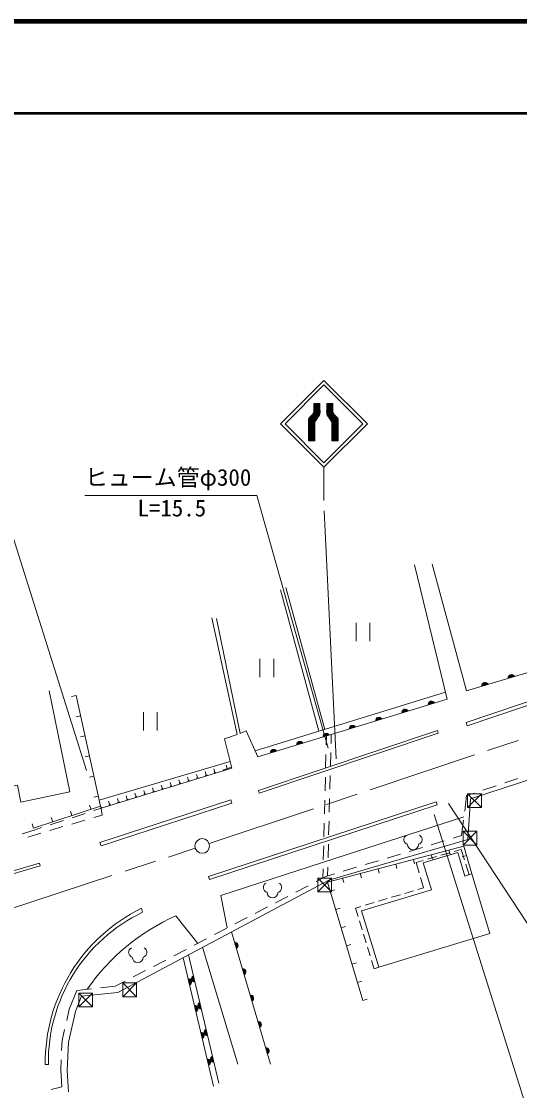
# Model space of a CAD drawing. Units: millimetres, scale not verified. Extents: x 40000 to 680000, y 20000 to 380000.
# Drawn here: x 447555 to 501858, y 263331 to 380000 of the extents above; entities that cross this region are included whole.
import ezdxf
from ezdxf.enums import TextEntityAlignment as Align

# ---------------------------------------------------------------- set-up
doc = ezdxf.new("R2010")
doc.units = ezdxf.units.MM
doc.header["$LTSCALE"] = 1000
doc.linetypes.add('CHAIN', pattern=[18.5, 12, -1.5, 3.5, -1.5])
for name, color, linetype, lineweight in [('M-BGD', 7, 'Continuous', 13), ('M-BMK', 2, 'CHAIN', 13), ('M-BMK-ROW', 30, 'Continuous', 13), ('M-BMK-SRVR', 3, 'Continuous', 13), ('M-STR-HTXT', 7, 'Continuous', 13), ('M-STR-STRC', 7, 'Continuous', 13), ('M-TTL', 2, 'Continuous', 140), ('M-TTL-LINE', 7, 'Continuous', 50)]:
    doc.layers.add(name, color=color, linetype=linetype, lineweight=lineweight)
doc.styles.add('ＭＳ ゴシック', font='')
doc.styles.get('ＭＳ ゴシック').set_extended_font_data('MS Gothic')

msp = doc.modelspace()

# ---------------------------------------------------------------- linework, layer by layer
at = {"layer": 'M-BGD'}
for p, q in [((493950, 306050), (490420, 320687)), ((492326, 320781), (496070, 306967)), ((479983, 302552), (475808, 317978)), ((476391, 318217), (480614, 302746)), ((484033, 314379), (484033, 312379)), ((485533, 314379), (485533, 312379)), ((473558, 310431), (473558, 308431)), ((475058, 310431), (475058, 308431)), ((453517, 306426), (453029, 306318)), ((493768, 306804), (473026, 300406)), ((493950, 306050), (473316, 299740)), ((460871, 304640), (460871, 302640)), ((462371, 304640), (462371, 302640)), ((454004, 304232), (453516, 304124)), ((481329, 302191), (481304, 301219)), ((454491, 302038), (454002, 301929)), ((480781, 301024), (480807, 302031)), ((454977, 299844), (454489, 299735)), ((480718, 298525), (480756, 300024)), ((481278, 300220), (481239, 298720)), ((456045, 295030), (470305, 299254)), ((469990, 298459), (469872, 298841)), ((455464, 297650), (454976, 297541)), ((456262, 294150), (470486, 298532)), ((465785, 297164), (465667, 297546)), ((466741, 297458), (466623, 297840)), ((467696, 297752), (467579, 298135)), ((467792, 297782), (467601, 297723)), ((468652, 298047), (468534, 298429)), ((468748, 298076), (468556, 298017)), ((470468, 298606), (469512, 298312)), ((480654, 296025), (480692, 297525)), ((481214, 297721), (481175, 296221)), ((461962, 295986), (461845, 296368)), ((462918, 296280), (462800, 296662)), ((463874, 296575), (463756, 296957)), ((463969, 296604), (463778, 296545)), ((464829, 296869), (464712, 297251)), ((464925, 296899), (464734, 296840)), ((465881, 297193), (465689, 297134)), ((466836, 297487), (466645, 297428)), ((499290, 296595), (497868, 296118)), ((501660, 297391), (500238, 296913)), ((455951, 295456), (455463, 295347)), ((458140, 294808), (458022, 295190)), ((459095, 295102), (458978, 295485)), ((460051, 295397), (459933, 295779)), ((460147, 295426), (459955, 295367)), ((461007, 295691), (460889, 296074)), ((461102, 295721), (460911, 295662)), ((462058, 296015), (461867, 295956)), ((463014, 296310), (462822, 296251)), ((481149, 295221), (481111, 293722)), ((496087, 295520), (495874, 293832)), ((496920, 295800), (496087, 295520)), ((455150, 294017), (454994, 294493)), ((455457, 293887), (456262, 294150)), ((456194, 294359), (456262, 294150)), ((456324, 294249), (456244, 294224)), ((456356, 293391), (456262, 294150)), ((457184, 294514), (457066, 294896)), ((457280, 294543), (457088, 294484)), ((458235, 294837), (458044, 294779)), ((459191, 295132), (459000, 295073)), ((480591, 293526), (480629, 295026)), ((450971, 292652), (450816, 293128)), ((453060, 293335), (452905, 293810)), ((453081, 293111), (454506, 293576)), ((455441, 293122), (456356, 293391)), ((495749, 292840), (495536, 291151)), ((447647, 291354), (448948, 291761)), ((448881, 291970), (448726, 292445)), ((448948, 291761), (449754, 292024)), ((450645, 291709), (452084, 292133)), ((450704, 292334), (452130, 292800)), ((453043, 292415), (454482, 292839)), ((480528, 291027), (480566, 292527)), ((481085, 292722), (481046, 291223)), ((448247, 291003), (449686, 291427)), ((493651, 290583), (492215, 290151)), ((495536, 291151), (494609, 290872)), ((480464, 288528), (480502, 290027)), ((481021, 290223), (480982, 288724)), ((491258, 289862), (489821, 289430)), ((494162, 289563), (494290, 289080)), ((495496, 289655), (494717, 289429)), ((495852, 288505), (495496, 289655)), ((486470, 288421), (485034, 287988)), ((488864, 289141), (487427, 288709)), ((490294, 288547), (490421, 288063)), ((491356, 288456), (490577, 288230)), ((490577, 288230), (490908, 287082)), ((492796, 288873), (491836, 288595)), ((492228, 289055), (492355, 288572)), ((494237, 289290), (493277, 289012)), ((496083, 288985), (495602, 288847)), ((480413, 286521), (480439, 287528)), ((480956, 287724), (480931, 286752)), ((484076, 287700), (482640, 287267)), ((484491, 287022), (484618, 286539)), ((486425, 287531), (486552, 287047)), ((488359, 288039), (488486, 287555)), ((496356, 286878), (496000, 288028)), ((480756, 286699), (479689, 286143)), ((481682, 286979), (480756, 286699)), ((482556, 286514), (482683, 286031)), ((491047, 286602), (491378, 285454)), ((496662, 286970), (496181, 286832)), ((478803, 285680), (477473, 284986)), ((481221, 285091), (481701, 285233)), ((488866, 284708), (487907, 284423)), ((490304, 285135), (489345, 284850)), ((491378, 285454), (490783, 285277)), ((476587, 284523), (475257, 283829)), ((485990, 283854), (485031, 283569)), ((487428, 284281), (486469, 283996)), ((460630, 283225), (460764, 282788)), ((464395, 282419), (466771, 279400)), ((474371, 283367), (473041, 282673)), ((481813, 283100), (482293, 283243)), ((484552, 283427), (483957, 283251)), ((483957, 283251), (484247, 282319)), ((472154, 282210), (470825, 281516)), ((482405, 281110), (482884, 281253)), ((484395, 281842), (484692, 280887)), ((469938, 281053), (468608, 280359)), ((474693, 266204), (470445, 280642)), ((484841, 280410), (485138, 279455)), ((467722, 279896), (466392, 279202)), ((467310, 278971), (471160, 266201)), ((482997, 279120), (483476, 279263)), ((485286, 278977), (485583, 278022)), ((465506, 278739), (464176, 278045)), ((468494, 263812), (465172, 277832)), ((465763, 278147), (469085, 264127)), ((463289, 277582), (461960, 276888)), ((483589, 277130), (484068, 277272)), ((485732, 277545), (486021, 276614)), ((486021, 276614), (486500, 276806)), ((461073, 276426), (459743, 275731)), ((453583, 274268), (452775, 272211)), ((455190, 274437), (453583, 274268)), ((457791, 274712), (456184, 274543)), ((458857, 275269), (457791, 274712)), ((484181, 275140), (484660, 275282)), ((484773, 273150), (485252, 273292)), ((452775, 272211), (452494, 270989)), ((452270, 270014), (451988, 268792)), ((451988, 268792), (451941, 267692)), ((450155, 266166), (450492, 266170)), ((451899, 266693), (451852, 265594)), ((451852, 265594), (451964, 263747)), ((451964, 263747), (450809, 263454))]:
    msp.add_line(p, q, dxfattribs=at)
for points in [[(560255, 327391), (550377, 324460), (538480, 320775), (514471, 312439), (496070, 306967)], [(563245, 318611), (551019, 313652), (543045, 310482), (527418, 305286), (496512, 295162), (496231, 290747), (481058, 286297), (458058, 274041), (454096, 273623), (453437, 271947), (452673, 268624), (452541, 265513), (452681, 263204)], [(470486, 298532), (469689, 301700), (471062, 302206), (468318, 314929)], [(468807, 314829), (471403, 302298), (472068, 302600), (473316, 299740)], [(434382, 302089), (435973, 294368), (447115, 296664), (447496, 294818), (452850, 295921), (450578, 306947)], [(453517, 306426), (456194, 294359), (448881, 291970)], [(469991, 281080), (469279, 284638), (481846, 288697), (495794, 293195)], [(484773, 273150), (480925, 286086), (495793, 289992), (496662, 286970)]]:
    msp.add_lwpolyline(points, dxfattribs=at)
for points in [[(496032, 303481), (549756, 321663), (549879, 321299), (496156, 303117)], [(473381, 296092), (492897, 302612), (492996, 302317), (473479, 295797)], [(456118, 290395), (470382, 295051), (470497, 294698), (456233, 290042)], [(467961, 286689), (492754, 294843), (492860, 294519), (468068, 286366)], [(498625, 280467), (486500, 276806), (484644, 282954), (492246, 285250), (491356, 288195), (495111, 289329), (495894, 286738), (496662, 286970)], [(436861, 284439), (449526, 288151), (449611, 287862), (436946, 284149)]]:
    msp.add_lwpolyline(points, close=True, dxfattribs=at)
for centre, radius, start, end in [((500972, 308368), 354, 25.35793, 187.76311), ((500972, 308368), 283, 27.58197, 185.53907), ((500972, 308368), 212, 31.3283, 181.79275), ((500972, 308368), 142, 39.04003, 174.08102), ((500972, 308368), 100, 49.35769, 163.76335), ((498097, 307513), 354, 25.35793, 187.76311), ((498097, 307513), 283, 27.58197, 185.53907), ((498097, 307513), 212, 31.3283, 181.79275), ((498097, 307513), 142, 39.04003, 174.08102), ((498097, 307513), 100, 49.35769, 163.76335), ((492255, 305476), 354, 25.80196, 188.20713), ((492255, 305476), 283, 28.02599, 185.9831), ((492255, 305476), 212, 31.77232, 182.23677), ((489386, 304598), 354, 25.80196, 188.20713), ((489386, 304598), 283, 28.02599, 185.9831), ((489386, 304598), 212, 31.77232, 182.23677), ((489386, 304598), 142, 39.48405, 174.52504), ((489386, 304598), 100, 49.80171, 164.20738), ((492255, 305476), 142, 39.48405, 174.52504), ((492255, 305476), 100, 49.80171, 164.20738), ((486518, 303721), 354, 25.80196, 188.20713), ((486518, 303721), 283, 28.02599, 185.9831), ((486518, 303721), 212, 31.77232, 182.23677), ((486518, 303721), 142, 39.48405, 174.52504), ((486518, 303721), 100, 49.80171, 164.20738), ((480780, 301966), 354, 25.80196, 188.20713), ((480780, 301966), 283, 28.02599, 185.9831), ((480780, 301966), 212, 31.77232, 182.23677), ((483649, 302844), 354, 25.80196, 188.20713), ((483649, 302844), 283, 28.02599, 185.9831), ((483649, 302844), 212, 31.77232, 182.23677), ((483649, 302844), 142, 39.48405, 174.52504), ((483649, 302844), 100, 49.80171, 164.20738), ((477911, 301089), 354, 25.80196, 188.20713), ((477911, 301089), 283, 28.02599, 185.9831), ((477911, 301089), 212, 31.77232, 182.23677), ((477911, 301089), 142, 39.48405, 174.52504), ((477911, 301089), 100, 49.80171, 164.20738), ((480780, 301966), 142, 39.48405, 174.52504), ((480780, 301966), 100, 49.80171, 164.20738), ((475042, 300212), 354, 25.80196, 188.20713), ((475042, 300212), 283, 28.02599, 185.9831), ((475042, 300212), 212, 31.77232, 182.23677), ((475042, 300212), 142, 39.48405, 174.52504), ((475042, 300212), 100, 49.80171, 164.20738), ((489775, 290723), 536, 116.08703, 255.33416), ((490704, 290723), 536, 284.66584, 63.91297), ((490239, 290204), 600, 180, 0), ((474462, 285490), 536, 116.08703, 255.33416), ((475390, 285490), 536, 284.66584, 63.91297), ((474926, 284971), 600, 180, 0), ((468944, 266374), 18790, 116.26114, 180.63354), ((468575, 266476), 18085, 115.58639, 180.97029), ((474125, 260836), 23675, 114.26673, 145.08378), ((459775, 278414), 536, 116.08703, 255.33416), ((460703, 278414), 536, 284.66584, 63.91297), ((470823, 279164), 354, 295.19217, 97.59735), ((470823, 279164), 283, 297.41621, 95.37331), ((470823, 279164), 212, 301.16254, 91.62699), ((470823, 279164), 142, 308.87427, 83.91526), ((470823, 279164), 100, 319.19193, 73.59759), ((460239, 277895), 600, 180, 0), ((471670, 276286), 354, 295.19217, 97.59735), ((471670, 276286), 283, 297.41621, 95.37331), ((465743, 275188), 354, 292.12865, 94.53383), ((465743, 275188), 283, 294.35269, 92.30979), ((465743, 275188), 212, 298.09902, 88.56347), ((466439, 275528), 354, 112.12865, 274.53383), ((466439, 275528), 283, 114.35269, 272.30979), ((466439, 275528), 212, 118.09902, 268.56347), ((466439, 275528), 142, 125.81075, 260.85174), ((466439, 275528), 100, 136.12841, 250.53408), ((471670, 276286), 212, 301.16254, 91.62699), ((471670, 276286), 142, 308.87427, 83.91526), ((471670, 276286), 100, 319.19193, 73.59759), ((465743, 275188), 142, 305.81075, 80.85174), ((465743, 275188), 100, 316.12841, 70.53408), ((472517, 273408), 354, 295.19217, 97.59735), ((472517, 273408), 283, 297.41621, 95.37331), ((472517, 273408), 212, 301.16254, 91.62699), ((472517, 273408), 142, 308.87427, 83.91526), ((472517, 273408), 100, 319.19193, 73.59759), ((466434, 272269), 354, 292.12865, 94.53383), ((466434, 272269), 283, 294.35269, 92.30979), ((466434, 272269), 212, 298.09902, 88.56347), ((466434, 272269), 142, 305.81075, 80.85174), ((466434, 272269), 100, 316.12841, 70.53408), ((467131, 272609), 354, 112.12865, 274.53383), ((467131, 272609), 283, 114.35269, 272.30979), ((467131, 272609), 212, 118.09902, 268.56347), ((467131, 272609), 142, 125.81075, 260.85174), ((467131, 272609), 100, 136.12841, 250.53408), ((473363, 270530), 354, 295.19217, 97.59735), ((473363, 270530), 283, 297.41621, 95.37331), ((473363, 270530), 212, 301.16254, 91.62699), ((467126, 269350), 354, 292.12865, 94.53383), ((467126, 269350), 283, 294.35269, 92.30979), ((467126, 269350), 212, 298.09902, 88.56347), ((467823, 269690), 354, 112.12865, 274.53383), ((467823, 269690), 283, 114.35269, 272.30979), ((467823, 269690), 212, 118.09902, 268.56347), ((467823, 269690), 142, 125.81075, 260.85174), ((467823, 269690), 100, 136.12841, 250.53408), ((473363, 270530), 142, 308.87427, 83.91526), ((473363, 270530), 100, 319.19193, 73.59759), ((467126, 269350), 142, 305.81075, 80.85174), ((467126, 269350), 100, 316.12841, 70.53408), ((474210, 267652), 354, 295.19217, 97.59735), ((474210, 267652), 283, 297.41621, 95.37331), ((474210, 267652), 212, 301.16254, 91.62699), ((474210, 267652), 142, 308.87427, 83.91526), ((474210, 267652), 100, 319.19193, 73.59759), ((467818, 266431), 354, 292.12865, 94.53383), ((467818, 266431), 283, 294.35269, 92.30979), ((467818, 266431), 212, 298.09902, 88.56347), ((467818, 266431), 142, 305.81075, 80.85174), ((467818, 266431), 100, 316.12841, 70.53408), ((468514, 266771), 354, 112.12865, 274.53383), ((468514, 266771), 283, 114.35269, 272.30979), ((468514, 266771), 212, 118.09902, 268.56347), ((468514, 266771), 142, 125.81075, 260.85174), ((468514, 266771), 100, 136.12841, 250.53408)]:
    msp.add_arc(centre, radius, start, end, dxfattribs=at)
at = {"layer": 'M-BMK'}
for p, q in [((468023, 290280), (537868, 313653)), ((410873, 271500), (466505, 289776))]:
    msp.add_line(p, q, dxfattribs=at)
at = {"layer": 'M-BMK-ROW'}
for p, q in [((496191, 294208), (496191, 295708)), ((496191, 295708), (497691, 295708)), ((496191, 295708), (497691, 294208)), ((497691, 295708), (496191, 294208)), ((497691, 295708), (497691, 294208)), ((497691, 294208), (496191, 294208)), ((495707, 290126), (495707, 291626)), ((495707, 291626), (497207, 291626)), ((495707, 291626), (497207, 290126)), ((497207, 291626), (495707, 290126)), ((497207, 291626), (497207, 290126)), ((497207, 290126), (495707, 290126)), ((479872, 285017), (479872, 286517)), ((479872, 286517), (481372, 286517)), ((479872, 286517), (481372, 285017)), ((481372, 286517), (479872, 285017)), ((481372, 286517), (481372, 285017)), ((481372, 285017), (479872, 285017)), ((458601, 273577), (458601, 275077)), ((458601, 275077), (460101, 275077)), ((458601, 275077), (460101, 273577)), ((460101, 275077), (458601, 273577)), ((460101, 275077), (460101, 273577)), ((453797, 272469), (453797, 273969)), ((453797, 273969), (455297, 273969)), ((453797, 273969), (455297, 272469)), ((455297, 273969), (453797, 272469)), ((455297, 273969), (455297, 272469)), ((460101, 273577), (458601, 273577)), ((455297, 272469), (453797, 272469))]:
    msp.add_line(p, q, dxfattribs=at)
at = {"layer": 'M-BMK-SRVR'}
msp.add_circle((467265, 290026), 800, dxfattribs=at)
at = {"layer": 'M-STR-HTXT'}
for p, q in [((442805, 335857), (454643, 298277)), ((473226, 328279), (454476, 328279)), ((480991, 300683), (473226, 328279))]:
    msp.add_line(p, q, dxfattribs=at)
at = {"layer": 'M-STR-STRC'}
for p, q in [((475794, 336085), (480531, 340822)), ((480531, 340822), (485269, 336085)), ((476289, 336085), (480531, 340327)), ((480531, 340327), (484774, 336085)), ((478860, 336481), (480102, 337723)), ((478860, 336340), (480102, 337582)), ((478860, 336198), (480104, 337442)), ((478860, 336057), (480101, 337298)), ((478878, 336640), (480102, 337865)), ((479837, 336733), (479349, 337222)), ((479893, 336818), (479407, 337305)), ((479422, 337326), (480102, 338006)), ((479434, 338309), (480102, 338309)), ((479434, 338309), (479434, 337411)), ((479434, 338187), (479557, 338309)), ((479434, 338045), (479698, 338309)), ((479434, 337904), (479840, 338309)), ((479434, 337762), (479981, 338309)), ((479434, 337621), (480102, 338289)), ((480102, 337600), (479434, 338267)), ((479434, 337480), (480102, 338147)), ((480104, 337456), (479434, 338126)), ((480102, 337317), (479434, 337985)), ((480089, 337189), (479434, 337843)), ((480056, 337080), (479434, 337702)), ((480006, 336988), (479434, 337560)), ((479950, 336903), (479434, 337419)), ((480102, 337741), (479534, 338309)), ((480102, 337882), (479676, 338309)), ((480102, 338024), (479817, 338309)), ((480102, 338165), (479959, 338309)), ((480102, 338307), (480100, 338309)), ((480102, 338309), (480102, 337585)), ((480828, 337456), (481497, 338126)), ((482072, 336198), (480828, 337442)), ((481497, 338309), (480830, 338309)), ((480830, 338309), (480830, 337585)), ((480830, 338307), (480832, 338309)), ((480830, 338165), (480973, 338309)), ((480830, 338024), (481115, 338309)), ((480830, 337882), (481256, 338309)), ((480830, 337741), (481398, 338309)), ((481497, 337621), (480830, 338289)), ((480830, 337600), (481497, 338267)), ((481497, 337480), (480830, 338147)), ((481510, 337326), (480830, 338006)), ((480830, 337317), (481497, 337985)), ((482054, 336640), (480830, 337865)), ((482072, 336481), (480830, 337723)), ((482072, 336340), (480830, 337582)), ((482072, 336057), (480831, 337298)), ((480843, 337189), (481497, 337843)), ((480876, 337080), (481497, 337702)), ((480926, 336988), (481497, 337560)), ((481497, 337762), (480951, 338309)), ((480982, 336903), (481497, 337419)), ((481038, 336818), (481525, 337305)), ((481497, 337904), (481092, 338309)), ((481095, 336733), (481583, 337222)), ((481497, 338045), (481234, 338309)), ((481497, 338187), (481375, 338309)), ((481497, 338309), (481497, 337411)), ((475794, 336085), (480531, 331347)), ((476289, 336085), (480531, 331842)), ((478860, 335915), (480073, 337128)), ((478860, 336572), (478860, 334235)), ((479528, 335770), (478860, 336437)), ((478860, 335774), (479481, 336395)), ((479528, 335628), (478860, 336296)), ((478860, 335633), (479469, 336241)), ((478860, 335491), (479528, 336159)), ((479528, 335487), (478860, 336155)), ((478860, 335350), (479528, 336018)), ((479528, 335345), (478860, 336013)), ((479528, 335911), (478862, 336578)), ((479528, 336052), (478894, 336687)), ((479462, 336260), (478944, 336778)), ((479478, 336386), (479014, 336849)), ((479610, 336395), (479086, 336919)), ((479668, 336479), (479158, 336989)), ((479725, 336563), (479226, 337062)), ((479781, 336648), (479290, 337139)), ((479528, 336194), (479479, 336243)), ((479525, 336438), (479871, 336785)), ((479528, 336429), (479528, 334235)), ((479528, 336300), (479573, 336346)), ((479550, 336314), (479528, 336335)), ((480531, 331842), (484774, 336085)), ((480531, 331347), (485269, 336085)), ((482072, 335915), (480859, 337128)), ((481407, 336438), (481061, 336785)), ((481151, 336648), (481642, 337139)), ((481207, 336563), (481706, 337062)), ((481264, 336479), (481774, 336989)), ((481322, 336395), (481846, 336919)), ((481404, 336300), (481359, 336346)), ((481382, 336314), (481404, 336335)), ((481404, 336052), (482038, 336687)), ((481404, 335911), (482070, 336578)), ((481404, 335770), (482072, 336437)), ((481404, 336429), (481404, 334235)), ((481404, 335628), (482072, 336296)), ((481404, 336194), (481452, 336243)), ((482072, 335491), (481404, 336159)), ((481404, 335487), (482072, 336155)), ((482072, 335350), (481404, 336018)), ((481404, 335345), (482072, 336013)), ((482072, 335774), (481451, 336395)), ((481454, 336386), (481918, 336849)), ((482072, 335633), (481463, 336241)), ((481470, 336260), (481988, 336778)), ((482072, 336572), (482072, 334235)), ((478860, 335208), (479528, 335876)), ((479528, 335204), (478860, 335872)), ((478860, 335067), (479528, 335735)), ((479528, 335062), (478860, 335730)), ((478860, 334926), (479528, 335593)), ((479528, 334921), (478860, 335589)), ((478860, 334784), (479528, 335452)), ((479528, 334780), (478860, 335448)), ((478860, 334643), (479528, 335311)), ((479528, 334638), (478860, 335306)), ((478860, 334501), (479528, 335169)), ((479528, 334497), (478860, 335165)), ((478860, 334360), (479528, 335028)), ((479528, 334355), (478860, 335023)), ((479507, 334235), (478860, 334882)), ((478877, 334235), (479528, 334886)), ((482072, 335208), (481404, 335876)), ((481404, 335204), (482072, 335872)), ((482072, 335067), (481404, 335735)), ((481404, 335062), (482072, 335730)), ((482072, 334926), (481404, 335593)), ((481404, 334921), (482072, 335589)), ((482072, 334784), (481404, 335452)), ((481404, 334780), (482072, 335448)), ((482072, 334643), (481404, 335311)), ((481404, 334638), (482072, 335306)), ((482072, 334501), (481404, 335169)), ((481404, 334497), (482072, 335165)), ((482072, 334360), (481404, 335028)), ((481404, 334355), (482072, 335023)), ((482055, 334235), (481404, 334886)), ((481425, 334235), (482072, 334882)), ((479365, 334235), (478860, 334740)), ((479224, 334235), (478860, 334599)), ((479082, 334235), (478860, 334458)), ((478941, 334235), (478860, 334316)), ((478860, 334235), (479528, 334235)), ((479019, 334235), (479528, 334745)), ((479160, 334235), (479528, 334603)), ((479302, 334235), (479528, 334462)), ((479443, 334235), (479528, 334321)), ((481913, 334235), (481404, 334745)), ((481772, 334235), (481404, 334603)), ((481630, 334235), (481404, 334462)), ((481489, 334235), (481404, 334321)), ((482072, 334235), (481404, 334235)), ((481567, 334235), (482072, 334740)), ((481708, 334235), (482072, 334599)), ((481850, 334235), (482072, 334458)), ((481991, 334235), (482072, 334316)), ((480531, 331347), (480531, 327712)), ((481854, 299536), (480546, 326585)), ((494110, 294644), (504850, 278290)), ((492544, 293458), (503915, 257345))]:
    msp.add_line(p, q, dxfattribs=at)
for points in [[(478860, 336572), (478861, 336574), (478863, 336583), (478863, 336585), (478865, 336592), (478870, 336613), (478872, 336619), (478875, 336628), (478882, 336655), (478885, 336664), (478888, 336673), (478898, 336700), (478902, 336708), (478905, 336715), (478915, 336736), (478919, 336743), (478923, 336749), (478934, 336765), (478938, 336771), (478942, 336776), (478954, 336790), (478959, 336795), (478963, 336799), (478976, 336812), (478980, 336816), (478999, 336835), (479056, 336889), (479075, 336908), (479095, 336927), (479155, 336985), (479174, 337005), (479193, 337026), (479251, 337089), (479269, 337111), (479287, 337133), (479336, 337203), (479352, 337226), (479354, 337229), (479361, 337240), (479363, 337244), (479365, 337247), (479371, 337258), (479374, 337261), (479376, 337265), (479383, 337275), (479385, 337278), (479387, 337281), (479394, 337291), (479397, 337294), (479399, 337296), (479404, 337301), (479405, 337303), (479407, 337305), (479412, 337311), (479414, 337313), (479415, 337315), (479420, 337322), (479421, 337324), (479423, 337327), (479426, 337335), (479427, 337338), (479429, 337343), (479432, 337357), (479432, 337361), (479433, 337366), (479434, 337380), (479434, 337385), (479434, 337389), (479435, 337400), (479435, 337404), (479435, 337405), (479434, 337410), (479434, 337411)], [(479528, 336429), (479528, 336429), (479528, 336430), (479528, 336430), (479528, 336430), (479527, 336431), (479527, 336432), (479527, 336432), (479527, 336434), (479526, 336435), (479526, 336435), (479526, 336437), (479525, 336438), (479523, 336440), (479515, 336452), (479511, 336451), (479505, 336450), (479497, 336434), (479494, 336429), (479490, 336421), (479481, 336396), (479478, 336387), (479475, 336378), (479466, 336350), (479465, 336340), (479464, 336320), (479452, 336239), (479472, 336241), (479502, 336243), (479558, 336326), (479577, 336350), (479609, 336392), (479698, 336524), (479728, 336568), (479759, 336613), (479847, 336749), (479877, 336794), (479891, 336814), (479932, 336875), (479945, 336896), (479956, 336912), (479988, 336959), (479998, 336975), (480006, 336988), (480030, 337027), (480037, 337041), (480043, 337053), (480061, 337090), (480065, 337103), (480071, 337118), (480084, 337166), (480087, 337183), (480091, 337201), (480098, 337258), (480100, 337277), (480102, 337299), (480104, 337368), (480104, 337391), (480105, 337420), (480104, 337505), (480103, 337533), (480103, 337537), (480103, 337548), (480103, 337552), (480103, 337556), (480103, 337566), (480103, 337569), (480103, 337571), (480102, 337579), (480102, 337581), (480102, 337582), (480102, 337585), (480102, 337585)], [(481404, 336429), (481404, 336429), (481404, 336430), (481404, 336430), (481404, 336430), (481404, 336431), (481405, 336432), (481405, 336432), (481405, 336434), (481405, 336435), (481406, 336435), (481406, 336437), (481406, 336438), (481409, 336440), (481417, 336452), (481421, 336451), (481426, 336450), (481435, 336434), (481438, 336429), (481442, 336421), (481451, 336396), (481454, 336387), (481457, 336378), (481466, 336350), (481467, 336340), (481467, 336320), (481479, 336239), (481460, 336241), (481429, 336243), (481374, 336326), (481355, 336350), (481323, 336392), (481233, 336524), (481204, 336568), (481173, 336613), (481085, 336749), (481055, 336794), (481041, 336814), (481000, 336875), (480986, 336896), (480976, 336912), (480944, 336959), (480934, 336975), (480926, 336988), (480902, 337027), (480895, 337041), (480889, 337053), (480871, 337090), (480867, 337103), (480861, 337118), (480848, 337166), (480844, 337183), (480841, 337201), (480834, 337258), (480832, 337277), (480830, 337299), (480828, 337368), (480827, 337391), (480827, 337420), (480828, 337505), (480828, 337533), (480829, 337537), (480829, 337548), (480829, 337552), (480829, 337556), (480829, 337566), (480829, 337569), (480829, 337571), (480829, 337579), (480829, 337581), (480830, 337582), (480830, 337585), (480830, 337585)], [(482072, 336572), (482071, 336574), (482069, 336583), (482068, 336585), (482067, 336592), (482062, 336613), (482060, 336619), (482057, 336628), (482050, 336655), (482047, 336664), (482044, 336673), (482034, 336700), (482030, 336708), (482027, 336715), (482017, 336736), (482013, 336743), (482009, 336749), (481998, 336765), (481994, 336771), (481990, 336776), (481978, 336790), (481973, 336795), (481969, 336799), (481956, 336812), (481952, 336816), (481933, 336835), (481876, 336889), (481857, 336908), (481837, 336927), (481777, 336985), (481758, 337005), (481738, 337026), (481681, 337089), (481663, 337111), (481645, 337133), (481596, 337203), (481580, 337226), (481577, 337229), (481571, 337240), (481569, 337244), (481567, 337247), (481560, 337258), (481558, 337261), (481556, 337265), (481549, 337275), (481547, 337278), (481545, 337281), (481537, 337291), (481535, 337294), (481533, 337296), (481528, 337301), (481526, 337303), (481525, 337305), (481520, 337311), (481518, 337313), (481516, 337315), (481512, 337322), (481511, 337324), (481509, 337327), (481505, 337335), (481505, 337338), (481503, 337343), (481500, 337357), (481500, 337361), (481499, 337366), (481498, 337380), (481498, 337385), (481497, 337389), (481497, 337400), (481497, 337404), (481497, 337405), (481497, 337410), (481497, 337411)]]:
    msp.add_open_spline(points, degree=3, knots=[0, 0, 0, 0, 1, 1, 1, 2, 2, 2, 3, 3, 3, 4, 4, 4, 5, 5, 5, 6, 6, 6, 7, 7, 7, 8, 8, 8, 9, 9, 9, 10, 10, 10, 11, 11, 11, 12, 12, 12, 13, 13, 13, 14, 14, 14, 15, 15, 15, 16, 16, 16, 17, 17, 17, 18, 18, 18, 19, 19, 19, 20, 20, 20, 21, 21, 21, 22, 22, 22, 23, 23, 23, 24, 24, 24, 24], dxfattribs=at)
at = {"layer": 'M-TTL'}
msp.add_line((680000, 380000), (40000, 380000), dxfattribs=at)
at = {"layer": 'M-TTL-LINE'}
msp.add_line((40000, 370000), (680000, 370000), dxfattribs=at)

# ---------------------------------------------------------------- texts
at = {"layer": 'M-STR-HTXT', "style": 'ＭＳ ゴシック'}
msp.add_text('ヒューム管φ300', height=1833, dxfattribs=at).set_placement((454476, 328779), align=Align.BOTTOM_LEFT)
msp.add_text('L=15.5', height=1833, dxfattribs=at).set_placement((463953, 325431), align=Align.BOTTOM_CENTER)

doc.saveas('drawing.dxf')
